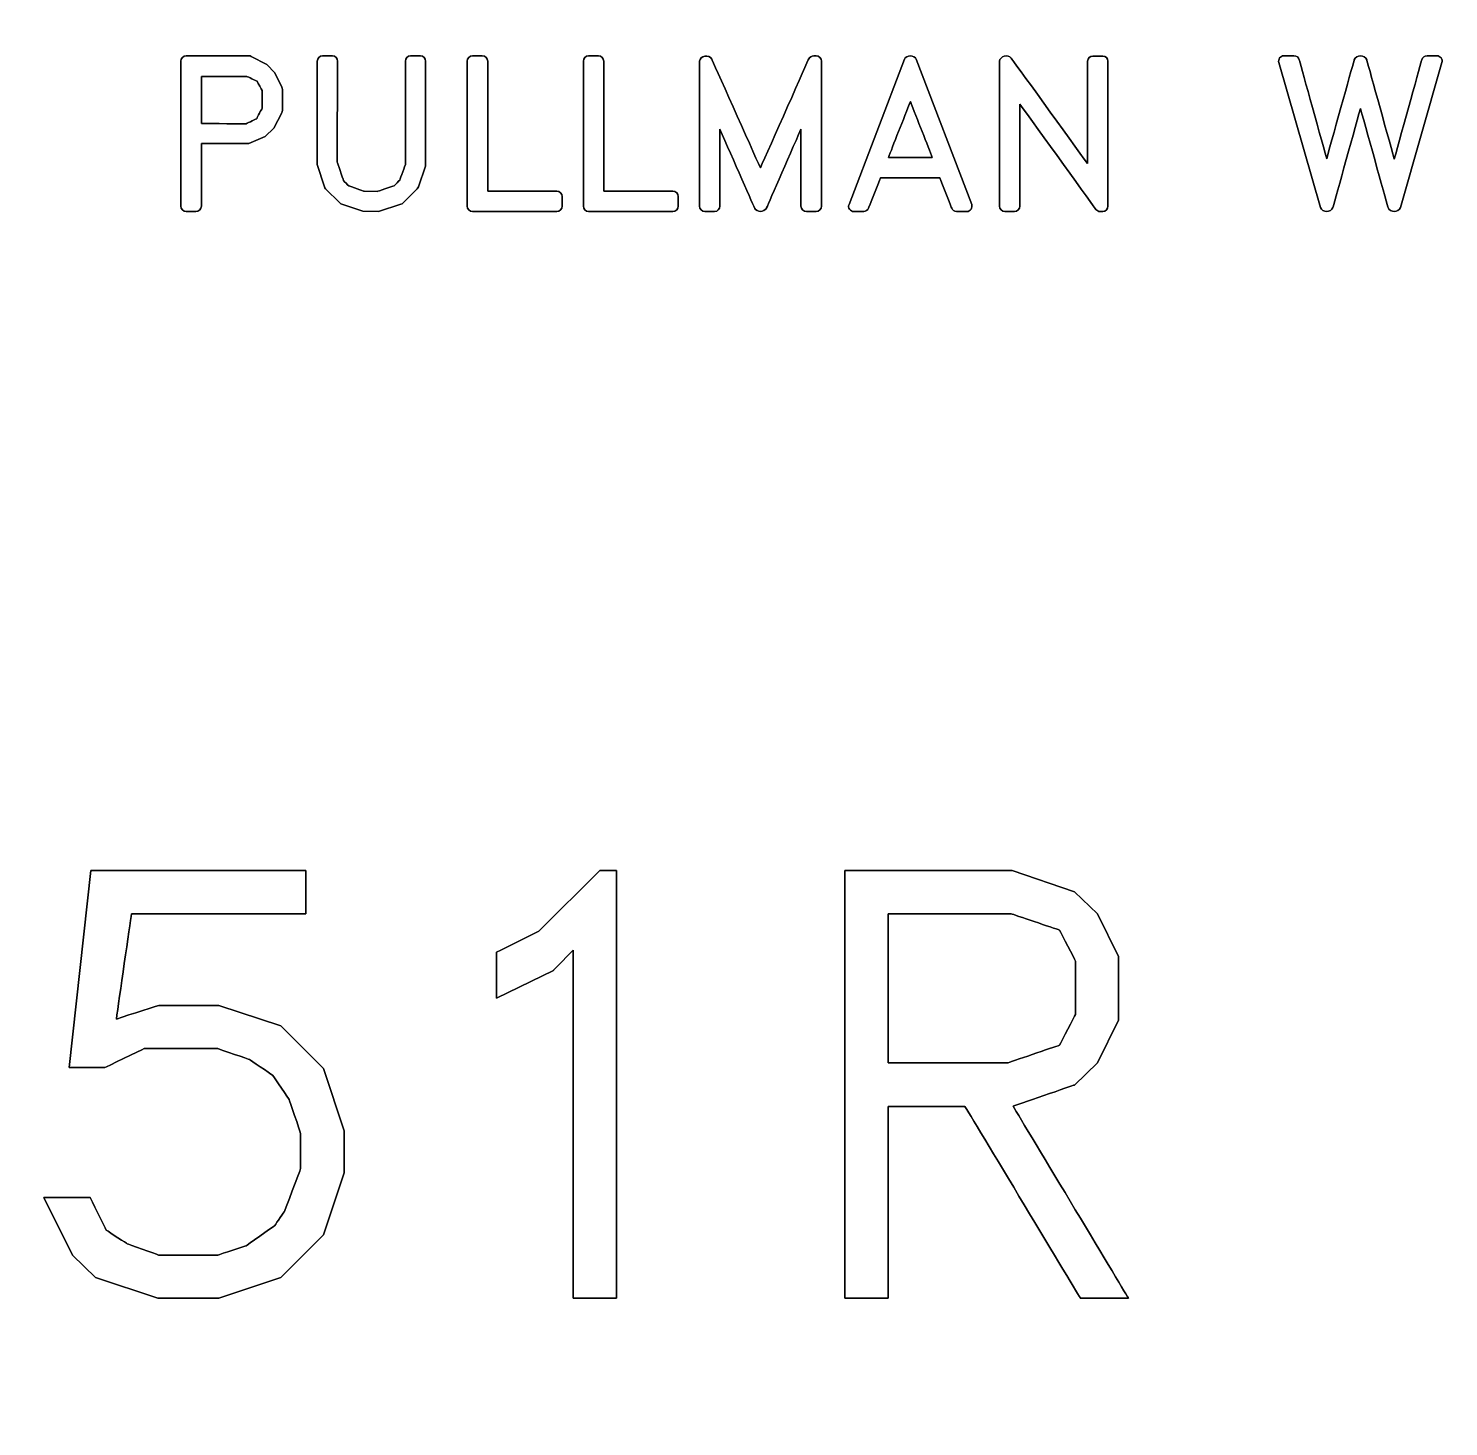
# Model space of a CAD drawing. Extents: x 5.5 to 12.5, y 5.1 to 18.5.
# Drawn here: x 6.972 to 7.914, y 16.7 to 17.626 of the extents above; entities that cross this region are included whole.
import ezdxf

# ---------------------------------------------------------------- set-up
doc = ezdxf.new("R2010")
doc.units = 0
doc.header["$MEASUREMENT"] = 0
doc.layers.get('0').update_dxf_attribs({"linetype": 'CONTINUOUS'})

msp = doc.modelspace()

# ---------------------------------------------------------------- linework, layer by layer
at = {"color": 7}
for points, knots in [([(12.12966, 18.49827), (12.12966, 18.49827), (5.87957, 18.49827), (5.87957, 18.49827), (5.67011, 18.49827), (5.49958, 18.32791), (5.49958, 18.11827), (5.49958, 18.11827), (5.49958, 5.86838), (5.49958, 5.86838), (5.49958, 5.65891), (5.67011, 5.48838), (5.87957, 5.48838), (5.87957, 5.48838), (12.12966, 5.48838), (12.12966, 5.48838), (12.33913, 5.48838), (12.50966, 5.65891), (12.50966, 5.86838), (12.50966, 5.86838), (12.50966, 18.11827), (12.50966, 18.11827), (12.50966, 18.32791), (12.33913, 18.49827), (12.12966, 18.49827)], [0, 0, 0, 0, 1, 1, 1, 2, 2, 2, 3, 3, 3, 4, 4, 4, 5, 5, 5, 6, 6, 6, 7, 7, 7, 8, 8, 8, 8]), ([(12.12966, 18.48828), (12.12966, 18.48828), (5.87957, 18.48828), (5.87957, 18.48828), (5.67562, 18.48828), (5.50957, 18.3224), (5.50957, 18.11827), (5.50957, 18.11827), (5.50957, 5.86838), (5.50957, 5.86838), (5.50957, 5.66443), (5.67562, 5.49837), (5.87957, 5.49837), (5.87957, 5.49837), (12.12966, 5.49837), (12.12966, 5.49837), (12.17238, 5.49837), (12.21304, 5.50561), (12.25128, 5.51904), (12.25128, 5.51904), (12.24886, 5.51904), (12.24886, 5.51904), (12.24886, 5.51904), (12.23818, 5.52318), (12.23818, 5.52318), (12.23818, 5.52318), (12.23405, 5.52731), (12.23405, 5.52731), (12.23405, 5.52731), (12.23095, 5.53317), (12.23095, 5.53317), (12.23129, 5.53248), (12.23233, 5.53248), (12.23302, 5.53213), (12.23267, 5.53282), (12.23233, 5.53386), (12.23233, 5.53386), (12.23198, 5.53455), (12.23164, 5.53523), (12.23164, 5.53592), (12.23164, 5.53696), (12.23233, 5.53799), (12.23336, 5.53834), (12.23508, 5.53902), (12.23646, 5.53834), (12.23715, 5.53627), (12.23715, 5.53627), (12.23784, 5.53558), (12.23818, 5.53489), (12.23818, 5.53523), (12.23887, 5.53558), (12.23887, 5.53592), (12.23887, 5.53627), (12.23887, 5.53661), (12.23853, 5.53696), (12.23853, 5.53696), (12.2406, 5.53213), (12.2406, 5.53213), (12.2406, 5.53213), (12.24232, 5.53041), (12.24335, 5.52972), (12.24439, 5.52938), (12.25024, 5.52731), (12.25024, 5.52731), (12.25024, 5.52731), (12.25782, 5.52697), (12.25782, 5.52697), (12.25782, 5.52697), (12.26471, 5.52938), (12.26609, 5.52972), (12.26678, 5.53041), (12.26988, 5.53351), (12.27057, 5.5342), (12.27091, 5.53558), (12.27298, 5.54144), (12.27298, 5.54144), (12.27298, 5.54144), (12.27332, 5.54626), (12.27332, 5.54626), (12.27332, 5.54626), (12.27091, 5.5528), (12.27057, 5.55418), (12.26988, 5.55487), (12.26678, 5.55797), (12.26575, 5.55901), (12.26471, 5.55935), (12.25886, 5.56142), (12.25886, 5.56142), (12.25886, 5.56142), (12.25128, 5.56142), (12.25128, 5.56142), (12.25128, 5.56142), (12.24439, 5.55935), (12.24301, 5.55901), (12.24232, 5.55797), (12.23956, 5.55522), (12.23956, 5.55522), (12.23853, 5.55418), (12.23681, 5.55384), (12.23543, 5.55453), (12.23405, 5.55522), (12.23336, 5.55659), (12.23336, 5.55797), (12.23336, 5.55797), (12.23681, 5.58794), (12.23681, 5.58794), (12.23681, 5.58967), (12.23853, 5.59105), (12.24025, 5.59105), (12.24025, 5.59105), (12.27126, 5.59105), (12.27126, 5.59105), (12.27332, 5.59105), (12.2747, 5.58898), (12.2747, 5.58691), (12.2747, 5.58484), (12.27332, 5.58278), (12.27126, 5.58278), (12.27126, 5.58278), (12.24955, 5.58278), (12.24473, 5.58278), (12.24404, 5.57933), (12.2437, 5.57348), (12.24301, 5.56762), (12.24611, 5.56865), (12.2499, 5.56969), (12.2499, 5.56969), (12.2499, 5.56969), (12.26023, 5.56969), (12.26023, 5.56969), (12.26023, 5.56969), (12.26954, 5.56659), (12.26954, 5.56659), (12.27022, 5.56624), (12.27057, 5.5659), (12.27091, 5.56555), (12.27091, 5.56555), (12.27746, 5.55935), (12.27746, 5.55935), (12.2778, 5.55901), (12.27815, 5.55832), (12.27815, 5.55797), (12.27815, 5.55797), (12.28159, 5.54729), (12.28159, 5.54729), (12.28159, 5.54729), (12.28125, 5.54006), (12.28125, 5.54006), (12.28125, 5.54006), (12.27815, 5.53076), (12.27815, 5.53076), (12.27815, 5.53007), (12.2778, 5.52972), (12.27746, 5.52938), (12.27746, 5.52938), (12.27711, 5.52903), (12.27711, 5.52903), (12.40803, 5.58622), (12.49967, 5.71679), (12.49967, 5.86838), (12.49967, 5.86838), (12.49967, 18.11827), (12.49967, 18.11827), (12.49967, 18.3224), (12.33361, 18.48828), (12.12966, 18.48828)], [0, 0, 0, 0, 1, 1, 1, 2, 2, 2, 3, 3, 3, 4, 4, 4, 5, 5, 5, 6, 6, 6, 7, 7, 7, 8, 8, 8, 9, 9, 9, 10, 10, 10, 11, 11, 11, 12, 12, 12, 13, 13, 13, 14, 14, 14, 15, 15, 15, 16, 16, 16, 17, 17, 17, 18, 18, 18, 19, 19, 19, 20, 20, 20, 21, 21, 21, 22, 22, 22, 23, 23, 23, 24, 24, 24, 25, 25, 25, 26, 26, 26, 27, 27, 27, 28, 28, 28, 29, 29, 29, 30, 30, 30, 31, 31, 31, 32, 32, 32, 33, 33, 33, 34, 34, 34, 35, 35, 35, 36, 36, 36, 37, 37, 37, 38, 38, 38, 39, 39, 39, 40, 40, 40, 41, 41, 41, 42, 42, 42, 43, 43, 43, 44, 44, 44, 45, 45, 45, 46, 46, 46, 47, 47, 47, 48, 48, 48, 49, 49, 49, 50, 50, 50, 51, 51, 51, 52, 52, 52, 53, 53, 53, 54, 54, 54, 55, 55, 55, 55]), ([(12.49967, 5.86838), (12.49967, 5.71679), (12.40803, 5.58622), (12.27711, 5.52903), (12.27711, 5.52903), (12.27746, 5.52938), (12.27746, 5.52938), (12.2778, 5.52972), (12.27815, 5.53007), (12.27815, 5.53076), (12.27815, 5.53076), (12.28125, 5.54006), (12.28125, 5.54006), (12.28125, 5.54006), (12.28159, 5.54729), (12.28159, 5.54729), (12.28159, 5.54729), (12.27815, 5.55797), (12.27815, 5.55797), (12.27815, 5.55832), (12.2778, 5.55901), (12.27746, 5.55935), (12.27746, 5.55935), (12.27091, 5.56555), (12.27091, 5.56555), (12.27057, 5.5659), (12.27022, 5.56624), (12.26954, 5.56659), (12.26954, 5.56659), (12.26023, 5.56969), (12.26023, 5.56969), (12.26023, 5.56969), (12.2499, 5.56969), (12.2499, 5.56969), (12.2499, 5.56969), (12.24611, 5.56865), (12.24301, 5.56762), (12.2437, 5.57348), (12.24404, 5.57933), (12.24473, 5.58278), (12.24955, 5.58278), (12.27126, 5.58278), (12.27126, 5.58278), (12.27332, 5.58278), (12.2747, 5.58484), (12.2747, 5.58691), (12.2747, 5.58898), (12.27332, 5.59105), (12.27126, 5.59105), (12.27126, 5.59105), (12.24025, 5.59105), (12.24025, 5.59105), (12.23853, 5.59105), (12.23681, 5.58967), (12.23681, 5.58794), (12.23681, 5.58794), (12.23336, 5.55797), (12.23336, 5.55797), (12.23336, 5.55659), (12.23405, 5.55522), (12.23543, 5.55453), (12.23681, 5.55384), (12.23853, 5.55418), (12.23956, 5.55522), (12.23956, 5.55522), (12.24232, 5.55797), (12.24301, 5.55901), (12.24439, 5.55935), (12.25128, 5.56142), (12.25128, 5.56142), (12.25128, 5.56142), (12.25886, 5.56142), (12.25886, 5.56142), (12.25886, 5.56142), (12.26471, 5.55935), (12.26575, 5.55901), (12.26678, 5.55797), (12.26988, 5.55487), (12.27057, 5.55418), (12.27091, 5.5528), (12.27332, 5.54626), (12.27332, 5.54626), (12.27332, 5.54626), (12.27298, 5.54144), (12.27298, 5.54144), (12.27298, 5.54144), (12.27091, 5.53558), (12.27057, 5.5342), (12.26988, 5.53351), (12.26678, 5.53041), (12.26609, 5.52972), (12.26471, 5.52938), (12.25782, 5.52697), (12.25782, 5.52697), (12.25782, 5.52697), (12.25024, 5.52731), (12.25024, 5.52731), (12.25024, 5.52731), (12.24439, 5.52938), (12.24335, 5.52972), (12.24232, 5.53041), (12.2406, 5.53213), (12.2406, 5.53213), (12.2406, 5.53213), (12.23853, 5.53696), (12.23853, 5.53696), (12.23887, 5.53661), (12.23887, 5.53627), (12.23887, 5.53592), (12.23887, 5.53558), (12.23818, 5.53523), (12.23818, 5.53489), (12.23784, 5.53558), (12.23715, 5.53627), (12.23715, 5.53627), (12.23646, 5.53834), (12.23508, 5.53902), (12.23336, 5.53834), (12.23233, 5.53799), (12.23164, 5.53696), (12.23164, 5.53592), (12.23164, 5.53523), (12.23198, 5.53455), (12.23233, 5.53386), (12.23233, 5.53386), (12.23267, 5.53282), (12.23302, 5.53213), (12.23233, 5.53248), (12.23129, 5.53248), (12.23095, 5.53317), (12.23095, 5.53317), (12.23405, 5.52731), (12.23405, 5.52731), (12.23405, 5.52731), (12.23818, 5.52318), (12.23818, 5.52318), (12.23818, 5.52318), (12.24886, 5.51904), (12.24886, 5.51904), (12.24886, 5.51904), (12.25128, 5.51904), (12.25128, 5.51904), (12.21304, 5.50561), (12.17238, 5.49837), (12.12966, 5.49837), (12.12966, 5.49837), (5.87957, 5.49837), (5.87957, 5.49837), (5.67562, 5.49837), (5.50957, 5.66443), (5.50957, 5.86838), (5.50957, 5.86838), (5.50957, 18.11827), (5.50957, 18.11827), (5.50957, 18.3224), (5.67562, 18.48828), (5.87957, 18.48828), (5.87957, 18.48828), (12.12966, 18.48828), (12.12966, 18.48828), (12.33361, 18.48828), (12.49967, 18.3224), (12.49967, 18.11827), (12.49967, 18.11827), (12.49967, 5.86838), (12.49967, 5.86838)], [0, 0, 0, 0, 1, 1, 1, 2, 2, 2, 3, 3, 3, 4, 4, 4, 5, 5, 5, 6, 6, 6, 7, 7, 7, 8, 8, 8, 9, 9, 9, 10, 10, 10, 11, 11, 11, 12, 12, 12, 13, 13, 13, 14, 14, 14, 15, 15, 15, 16, 16, 16, 17, 17, 17, 18, 18, 18, 19, 19, 19, 20, 20, 20, 21, 21, 21, 22, 22, 22, 23, 23, 23, 24, 24, 24, 25, 25, 25, 26, 26, 26, 27, 27, 27, 28, 28, 28, 29, 29, 29, 30, 30, 30, 31, 31, 31, 32, 32, 32, 33, 33, 33, 34, 34, 34, 35, 35, 35, 36, 36, 36, 37, 37, 37, 38, 38, 38, 39, 39, 39, 40, 40, 40, 41, 41, 41, 42, 42, 42, 43, 43, 43, 44, 44, 44, 45, 45, 45, 46, 46, 46, 47, 47, 47, 48, 48, 48, 49, 49, 49, 50, 50, 50, 51, 51, 51, 52, 52, 52, 53, 53, 53, 54, 54, 54, 55, 55, 55, 55]), ([(7.14082, 17.58583), (7.14082, 17.58583), (7.14082, 17.57188), (7.14082, 17.57188), (7.14082, 17.57137), (7.14065, 17.57085), (7.14048, 17.57033), (7.14048, 17.57033), (7.13514, 17.56), (7.13514, 17.56), (7.13514, 17.56), (7.12945, 17.55466), (7.12945, 17.55466), (7.12945, 17.55466), (7.1186, 17.54983), (7.1186, 17.54983), (7.1186, 17.54983), (7.09259, 17.54983), (7.08708, 17.54983), (7.08708, 17.5438), (7.08708, 17.50832), (7.08708, 17.50832), (7.08708, 17.50642), (7.08536, 17.50487), (7.08346, 17.50487), (7.08346, 17.50487), (7.07692, 17.50487), (7.07692, 17.50487), (7.07502, 17.50487), (7.07347, 17.50642), (7.07347, 17.50832), (7.07347, 17.50832), (7.07347, 17.60444), (7.07347, 17.60444), (7.07347, 17.60633), (7.07502, 17.60806), (7.07692, 17.60806), (7.07692, 17.60806), (7.1186, 17.60806), (7.1186, 17.60806), (7.11912, 17.60806), (7.11963, 17.60788), (7.12015, 17.60754), (7.12015, 17.60754), (7.13049, 17.60237), (7.13049, 17.60237), (7.13049, 17.60237), (7.13583, 17.59669), (7.13583, 17.59669), (7.13583, 17.59669), (7.14048, 17.58738), (7.14048, 17.58738), (7.14065, 17.58687), (7.14082, 17.58635), (7.14082, 17.58583)], [0, 0, 0, 0, 1, 1, 1, 2, 2, 2, 3, 3, 3, 4, 4, 4, 5, 5, 5, 6, 6, 6, 7, 7, 7, 8, 8, 8, 9, 9, 9, 10, 10, 10, 11, 11, 11, 12, 12, 12, 13, 13, 13, 14, 14, 14, 15, 15, 15, 16, 16, 16, 17, 17, 17, 18, 18, 18, 18]), ([(7.13049, 17.60237), (7.13049, 17.60237), (7.12015, 17.60754), (7.12015, 17.60754), (7.11963, 17.60788), (7.11912, 17.60806), (7.1186, 17.60806), (7.1186, 17.60806), (7.07692, 17.60806), (7.07692, 17.60806), (7.07502, 17.60806), (7.07347, 17.60633), (7.07347, 17.60444), (7.07347, 17.60444), (7.07347, 17.50832), (7.07347, 17.50832), (7.07347, 17.50642), (7.07502, 17.50487), (7.07692, 17.50487), (7.07692, 17.50487), (7.08346, 17.50487), (7.08346, 17.50487), (7.08536, 17.50487), (7.08708, 17.50642), (7.08708, 17.50832), (7.08708, 17.50832), (7.08708, 17.5438), (7.08708, 17.54983), (7.09259, 17.54983), (7.1186, 17.54983), (7.1186, 17.54983), (7.1186, 17.54983), (7.12945, 17.55466), (7.12945, 17.55466), (7.12945, 17.55466), (7.13514, 17.56), (7.13514, 17.56), (7.13514, 17.56), (7.14048, 17.57033), (7.14048, 17.57033), (7.14065, 17.57085), (7.14082, 17.57137), (7.14082, 17.57188), (7.14082, 17.57188), (7.14082, 17.58583), (7.14082, 17.58583), (7.14082, 17.58635), (7.14065, 17.58687), (7.14048, 17.58738), (7.14048, 17.58738), (7.13583, 17.59669), (7.13583, 17.59669), (7.13583, 17.59669), (7.13049, 17.60237), (7.13049, 17.60237)], [0, 0, 0, 0, 1, 1, 1, 2, 2, 2, 3, 3, 3, 4, 4, 4, 5, 5, 5, 6, 6, 6, 7, 7, 7, 8, 8, 8, 9, 9, 9, 10, 10, 10, 11, 11, 11, 12, 12, 12, 13, 13, 13, 14, 14, 14, 15, 15, 15, 16, 16, 16, 17, 17, 17, 18, 18, 18, 18]), ([(7.21489, 17.52193), (7.21575, 17.52279), (7.21782, 17.52486), (7.21868, 17.52572), (7.21903, 17.52692), (7.2223, 17.53588), (7.2223, 17.53588), (7.2223, 17.53588), (7.2223, 17.60444), (7.2223, 17.60444), (7.2223, 17.60633), (7.22385, 17.60806), (7.22574, 17.60806), (7.22574, 17.60806), (7.23229, 17.60806), (7.23229, 17.60806), (7.23418, 17.60806), (7.23573, 17.60633), (7.23573, 17.60444), (7.23573, 17.60444), (7.23573, 17.53605), (7.23573, 17.53605), (7.23573, 17.53571), (7.23573, 17.53536), (7.23556, 17.53502), (7.23556, 17.53502), (7.23091, 17.52124), (7.23091, 17.52124), (7.23074, 17.52072), (7.23039, 17.52021), (7.23005, 17.51986), (7.23005, 17.51986), (7.22075, 17.51056), (7.22075, 17.51056), (7.2204, 17.51004), (7.21989, 17.50987), (7.21937, 17.5097), (7.21937, 17.5097), (7.20438, 17.50487), (7.20438, 17.50487), (7.20438, 17.50487), (7.19405, 17.50505), (7.19405, 17.50505), (7.19405, 17.50505), (7.18027, 17.5097), (7.18027, 17.5097), (7.17975, 17.50987), (7.17923, 17.51004), (7.17889, 17.51056), (7.17889, 17.51056), (7.16942, 17.51986), (7.16942, 17.51986), (7.16907, 17.52021), (7.1689, 17.52072), (7.16873, 17.52124), (7.16873, 17.52124), (7.1639, 17.53605), (7.1639, 17.53605), (7.1639, 17.53605), (7.1639, 17.60444), (7.1639, 17.60444), (7.1639, 17.60633), (7.16545, 17.60806), (7.16735, 17.60806), (7.16735, 17.60806), (7.17389, 17.60806), (7.17389, 17.60806), (7.17579, 17.60806), (7.17734, 17.60633), (7.17734, 17.60444), (7.17734, 17.60444), (7.17717, 17.5376), (7.17717, 17.5376), (7.17717, 17.5376), (7.18078, 17.52675), (7.1813, 17.52537), (7.18199, 17.52451), (7.18389, 17.52262), (7.18475, 17.52193), (7.18612, 17.52141), (7.19491, 17.51831), (7.19491, 17.51831), (7.19491, 17.51831), (7.20369, 17.51814), (7.20369, 17.51814), (7.20369, 17.51814), (7.21351, 17.52141), (7.21489, 17.52193)], [0, 0, 0, 0, 1, 1, 1, 2, 2, 2, 3, 3, 3, 4, 4, 4, 5, 5, 5, 6, 6, 6, 7, 7, 7, 8, 8, 8, 9, 9, 9, 10, 10, 10, 11, 11, 11, 12, 12, 12, 13, 13, 13, 14, 14, 14, 15, 15, 15, 16, 16, 16, 17, 17, 17, 18, 18, 18, 19, 19, 19, 20, 20, 20, 21, 21, 21, 22, 22, 22, 23, 23, 23, 24, 24, 24, 25, 25, 25, 26, 26, 26, 27, 27, 27, 28, 28, 28, 29, 29, 29, 29]), ([(7.18475, 17.52193), (7.18389, 17.52262), (7.18199, 17.52451), (7.1813, 17.52537), (7.18078, 17.52675), (7.17717, 17.5376), (7.17717, 17.5376), (7.17717, 17.5376), (7.17734, 17.60444), (7.17734, 17.60444), (7.17734, 17.60633), (7.17579, 17.60806), (7.17389, 17.60806), (7.17389, 17.60806), (7.16735, 17.60806), (7.16735, 17.60806), (7.16545, 17.60806), (7.1639, 17.60633), (7.1639, 17.60444), (7.1639, 17.60444), (7.1639, 17.53605), (7.1639, 17.53605), (7.1639, 17.53605), (7.16873, 17.52124), (7.16873, 17.52124), (7.1689, 17.52072), (7.16907, 17.52021), (7.16942, 17.51986), (7.16942, 17.51986), (7.17889, 17.51056), (7.17889, 17.51056), (7.17923, 17.51004), (7.17975, 17.50987), (7.18027, 17.5097), (7.18027, 17.5097), (7.19405, 17.50505), (7.19405, 17.50505), (7.19405, 17.50505), (7.20438, 17.50487), (7.20438, 17.50487), (7.20438, 17.50487), (7.21937, 17.5097), (7.21937, 17.5097), (7.21989, 17.50987), (7.2204, 17.51004), (7.22075, 17.51056), (7.22075, 17.51056), (7.23005, 17.51986), (7.23005, 17.51986), (7.23039, 17.52021), (7.23074, 17.52072), (7.23091, 17.52124), (7.23091, 17.52124), (7.23556, 17.53502), (7.23556, 17.53502), (7.23573, 17.53536), (7.23573, 17.53571), (7.23573, 17.53605), (7.23573, 17.53605), (7.23573, 17.60444), (7.23573, 17.60444), (7.23573, 17.60633), (7.23418, 17.60806), (7.23229, 17.60806), (7.23229, 17.60806), (7.22574, 17.60806), (7.22574, 17.60806), (7.22385, 17.60806), (7.2223, 17.60633), (7.2223, 17.60444), (7.2223, 17.60444), (7.2223, 17.53588), (7.2223, 17.53588), (7.2223, 17.53588), (7.21903, 17.52692), (7.21868, 17.52572), (7.21782, 17.52486), (7.21575, 17.52279), (7.21489, 17.52193), (7.21351, 17.52141), (7.20369, 17.51814), (7.20369, 17.51814), (7.20369, 17.51814), (7.19491, 17.51831), (7.19491, 17.51831), (7.19491, 17.51831), (7.18612, 17.52141), (7.18475, 17.52193)], [0, 0, 0, 0, 1, 1, 1, 2, 2, 2, 3, 3, 3, 4, 4, 4, 5, 5, 5, 6, 6, 6, 7, 7, 7, 8, 8, 8, 9, 9, 9, 10, 10, 10, 11, 11, 11, 12, 12, 12, 13, 13, 13, 14, 14, 14, 15, 15, 15, 16, 16, 16, 17, 17, 17, 18, 18, 18, 19, 19, 19, 20, 20, 20, 21, 21, 21, 22, 22, 22, 23, 23, 23, 24, 24, 24, 25, 25, 25, 26, 26, 26, 27, 27, 27, 28, 28, 28, 29, 29, 29, 29]), ([(7.32272, 17.51831), (7.32462, 17.51831), (7.32617, 17.51676), (7.32617, 17.51487), (7.32617, 17.51487), (7.32617, 17.50832), (7.32617, 17.50832), (7.32617, 17.50642), (7.32462, 17.50487), (7.32272, 17.50487), (7.32272, 17.50487), (7.26674, 17.50487), (7.26674, 17.50487), (7.26485, 17.50487), (7.26329, 17.50642), (7.26329, 17.50832), (7.26329, 17.50832), (7.26329, 17.60444), (7.26329, 17.60444), (7.26329, 17.60633), (7.26485, 17.60806), (7.26674, 17.60806), (7.26674, 17.60806), (7.27329, 17.60806), (7.27329, 17.60806), (7.27518, 17.60806), (7.2769, 17.60633), (7.2769, 17.60444), (7.2769, 17.60444), (7.2769, 17.52486), (7.2769, 17.51831), (7.28293, 17.51831), (7.32272, 17.51831), (7.32272, 17.51831)], [0, 0, 0, 0, 1, 1, 1, 2, 2, 2, 3, 3, 3, 4, 4, 4, 5, 5, 5, 6, 6, 6, 7, 7, 7, 8, 8, 8, 9, 9, 9, 10, 10, 10, 11, 11, 11, 11]), ([(7.27329, 17.60806), (7.27329, 17.60806), (7.26674, 17.60806), (7.26674, 17.60806), (7.26485, 17.60806), (7.26329, 17.60633), (7.26329, 17.60444), (7.26329, 17.60444), (7.26329, 17.50832), (7.26329, 17.50832), (7.26329, 17.50642), (7.26485, 17.50487), (7.26674, 17.50487), (7.26674, 17.50487), (7.32272, 17.50487), (7.32272, 17.50487), (7.32462, 17.50487), (7.32617, 17.50642), (7.32617, 17.50832), (7.32617, 17.50832), (7.32617, 17.51487), (7.32617, 17.51487), (7.32617, 17.51676), (7.32462, 17.51831), (7.32272, 17.51831), (7.32272, 17.51831), (7.28293, 17.51831), (7.2769, 17.51831), (7.2769, 17.52486), (7.2769, 17.60444), (7.2769, 17.60444), (7.2769, 17.60633), (7.27518, 17.60806), (7.27329, 17.60806)], [0, 0, 0, 0, 1, 1, 1, 2, 2, 2, 3, 3, 3, 4, 4, 4, 5, 5, 5, 6, 6, 6, 7, 7, 7, 8, 8, 8, 9, 9, 9, 10, 10, 10, 11, 11, 11, 11]), ([(7.40317, 17.51487), (7.40317, 17.51487), (7.40317, 17.50832), (7.40317, 17.50832), (7.40317, 17.50642), (7.40162, 17.50487), (7.39955, 17.50487), (7.39955, 17.50487), (7.34374, 17.50487), (7.34374, 17.50487), (7.34184, 17.50487), (7.34029, 17.50642), (7.34029, 17.50832), (7.34029, 17.50832), (7.34029, 17.60444), (7.34029, 17.60444), (7.34029, 17.60633), (7.34184, 17.60806), (7.34374, 17.60806), (7.34374, 17.60806), (7.35028, 17.60806), (7.35028, 17.60806), (7.35218, 17.60806), (7.35373, 17.60633), (7.35373, 17.60444), (7.35373, 17.60444), (7.35373, 17.52486), (7.35373, 17.51831), (7.35993, 17.51831), (7.39955, 17.51831), (7.39955, 17.51831), (7.40162, 17.51831), (7.40317, 17.51676), (7.40317, 17.51487)], [0, 0, 0, 0, 1, 1, 1, 2, 2, 2, 3, 3, 3, 4, 4, 4, 5, 5, 5, 6, 6, 6, 7, 7, 7, 8, 8, 8, 9, 9, 9, 10, 10, 10, 11, 11, 11, 11]), ([(7.35373, 17.60444), (7.35373, 17.60633), (7.35218, 17.60806), (7.35028, 17.60806), (7.35028, 17.60806), (7.34374, 17.60806), (7.34374, 17.60806), (7.34184, 17.60806), (7.34029, 17.60633), (7.34029, 17.60444), (7.34029, 17.60444), (7.34029, 17.50832), (7.34029, 17.50832), (7.34029, 17.50642), (7.34184, 17.50487), (7.34374, 17.50487), (7.34374, 17.50487), (7.39955, 17.50487), (7.39955, 17.50487), (7.40162, 17.50487), (7.40317, 17.50642), (7.40317, 17.50832), (7.40317, 17.50832), (7.40317, 17.51487), (7.40317, 17.51487), (7.40317, 17.51676), (7.40162, 17.51831), (7.39955, 17.51831), (7.39955, 17.51831), (7.35993, 17.51831), (7.35373, 17.51831), (7.35373, 17.52486), (7.35373, 17.60444), (7.35373, 17.60444)], [0, 0, 0, 0, 1, 1, 1, 2, 2, 2, 3, 3, 3, 4, 4, 4, 5, 5, 5, 6, 6, 6, 7, 7, 7, 8, 8, 8, 9, 9, 9, 10, 10, 10, 11, 11, 11, 11]), ([(7.46156, 17.50694), (7.46087, 17.50574), (7.45898, 17.50487), (7.4576, 17.50487), (7.45622, 17.50487), (7.45433, 17.50574), (7.45381, 17.50694), (7.45381, 17.50694), (7.43882, 17.54105), (7.43073, 17.55948), (7.43073, 17.54053), (7.43073, 17.50832), (7.43073, 17.50832), (7.43073, 17.50642), (7.42918, 17.50487), (7.42728, 17.50487), (7.42728, 17.50487), (7.42074, 17.50487), (7.42074, 17.50487), (7.41884, 17.50487), (7.41729, 17.50642), (7.41729, 17.50832), (7.41729, 17.50832), (7.41729, 17.60444), (7.41729, 17.60444), (7.41729, 17.60616), (7.41919, 17.60754), (7.42074, 17.60788), (7.42246, 17.60823), (7.4247, 17.60737), (7.42539, 17.60582), (7.42539, 17.60582), (7.45226, 17.5457), (7.4576, 17.53381), (7.46294, 17.5457), (7.48964, 17.60599), (7.48964, 17.60599), (7.49015, 17.60719), (7.49153, 17.60806), (7.49291, 17.60806), (7.49291, 17.60806), (7.49463, 17.60806), (7.49463, 17.60806), (7.49653, 17.60806), (7.49808, 17.60633), (7.49808, 17.60444), (7.49808, 17.60444), (7.49808, 17.50832), (7.49808, 17.50832), (7.49808, 17.50642), (7.49653, 17.50487), (7.49463, 17.50487), (7.49463, 17.50487), (7.48809, 17.50487), (7.48809, 17.50487), (7.48619, 17.50487), (7.48447, 17.50642), (7.48447, 17.50832), (7.48447, 17.50832), (7.48447, 17.54053), (7.48447, 17.55948), (7.47655, 17.54122), (7.46156, 17.50694), (7.46156, 17.50694)], [0, 0, 0, 0, 1, 1, 1, 2, 2, 2, 3, 3, 3, 4, 4, 4, 5, 5, 5, 6, 6, 6, 7, 7, 7, 8, 8, 8, 9, 9, 9, 10, 10, 10, 11, 11, 11, 12, 12, 12, 13, 13, 13, 14, 14, 14, 15, 15, 15, 16, 16, 16, 17, 17, 17, 18, 18, 18, 19, 19, 19, 20, 20, 20, 21, 21, 21, 21]), ([(7.48809, 17.50487), (7.48809, 17.50487), (7.49463, 17.50487), (7.49463, 17.50487), (7.49653, 17.50487), (7.49808, 17.50642), (7.49808, 17.50832), (7.49808, 17.50832), (7.49808, 17.60444), (7.49808, 17.60444), (7.49808, 17.60633), (7.49653, 17.60806), (7.49463, 17.60806), (7.49463, 17.60806), (7.49291, 17.60806), (7.49291, 17.60806), (7.49153, 17.60806), (7.49015, 17.60719), (7.48964, 17.60599), (7.48964, 17.60599), (7.46294, 17.5457), (7.4576, 17.53381), (7.45226, 17.5457), (7.42539, 17.60582), (7.42539, 17.60582), (7.4247, 17.60737), (7.42246, 17.60823), (7.42074, 17.60788), (7.41919, 17.60754), (7.41729, 17.60616), (7.41729, 17.60444), (7.41729, 17.60444), (7.41729, 17.50832), (7.41729, 17.50832), (7.41729, 17.50642), (7.41884, 17.50487), (7.42074, 17.50487), (7.42074, 17.50487), (7.42728, 17.50487), (7.42728, 17.50487), (7.42918, 17.50487), (7.43073, 17.50642), (7.43073, 17.50832), (7.43073, 17.50832), (7.43073, 17.54053), (7.43073, 17.55948), (7.43882, 17.54105), (7.45381, 17.50694), (7.45381, 17.50694), (7.45433, 17.50574), (7.45622, 17.50487), (7.4576, 17.50487), (7.45898, 17.50487), (7.46087, 17.50574), (7.46156, 17.50694), (7.46156, 17.50694), (7.47655, 17.54122), (7.48447, 17.55948), (7.48447, 17.54053), (7.48447, 17.50832), (7.48447, 17.50832), (7.48447, 17.50642), (7.48619, 17.50487), (7.48809, 17.50487)], [0, 0, 0, 0, 1, 1, 1, 2, 2, 2, 3, 3, 3, 4, 4, 4, 5, 5, 5, 6, 6, 6, 7, 7, 7, 8, 8, 8, 9, 9, 9, 10, 10, 10, 11, 11, 11, 12, 12, 12, 13, 13, 13, 14, 14, 14, 15, 15, 15, 16, 16, 16, 17, 17, 17, 18, 18, 18, 19, 19, 19, 20, 20, 20, 21, 21, 21, 21]), ([(7.55699, 17.60806), (7.55837, 17.60806), (7.56043, 17.60702), (7.56095, 17.60582), (7.56095, 17.60582), (7.59764, 17.50953), (7.59764, 17.50953), (7.59799, 17.50849), (7.59781, 17.50729), (7.5973, 17.50642), (7.59661, 17.50539), (7.59557, 17.50487), (7.59437, 17.50487), (7.59437, 17.50487), (7.58765, 17.50487), (7.58765, 17.50487), (7.5861, 17.50487), (7.58489, 17.50574), (7.58438, 17.50711), (7.58438, 17.50711), (7.57783, 17.52365), (7.57645, 17.52727), (7.57249, 17.52727), (7.54131, 17.52727), (7.53718, 17.52727), (7.5358, 17.52365), (7.52926, 17.50711), (7.52926, 17.50711), (7.52874, 17.50574), (7.52753, 17.50487), (7.52616, 17.50487), (7.52616, 17.50487), (7.51961, 17.50487), (7.51961, 17.50487), (7.5184, 17.50487), (7.51737, 17.50539), (7.51668, 17.50642), (7.51599, 17.50729), (7.51582, 17.50849), (7.51634, 17.50953), (7.51634, 17.50953), (7.55303, 17.60582), (7.55303, 17.60582), (7.55354, 17.60702), (7.55544, 17.60806), (7.55699, 17.60806)], [0, 0, 0, 0, 1, 1, 1, 2, 2, 2, 3, 3, 3, 4, 4, 4, 5, 5, 5, 6, 6, 6, 7, 7, 7, 8, 8, 8, 9, 9, 9, 10, 10, 10, 11, 11, 11, 12, 12, 12, 13, 13, 13, 14, 14, 14, 15, 15, 15, 15]), ([(7.51668, 17.50642), (7.51737, 17.50539), (7.5184, 17.50487), (7.51961, 17.50487), (7.51961, 17.50487), (7.52616, 17.50487), (7.52616, 17.50487), (7.52753, 17.50487), (7.52874, 17.50574), (7.52926, 17.50711), (7.52926, 17.50711), (7.5358, 17.52365), (7.53718, 17.52727), (7.54131, 17.52727), (7.57249, 17.52727), (7.57645, 17.52727), (7.57783, 17.52365), (7.58438, 17.50711), (7.58438, 17.50711), (7.58489, 17.50574), (7.5861, 17.50487), (7.58765, 17.50487), (7.58765, 17.50487), (7.59437, 17.50487), (7.59437, 17.50487), (7.59557, 17.50487), (7.59661, 17.50539), (7.5973, 17.50642), (7.59781, 17.50729), (7.59799, 17.50849), (7.59764, 17.50953), (7.59764, 17.50953), (7.56095, 17.60582), (7.56095, 17.60582), (7.56043, 17.60702), (7.55837, 17.60806), (7.55699, 17.60806), (7.55544, 17.60806), (7.55354, 17.60702), (7.55303, 17.60582), (7.55303, 17.60582), (7.51634, 17.50953), (7.51634, 17.50953), (7.51582, 17.50849), (7.51599, 17.50729), (7.51668, 17.50642)], [0, 0, 0, 0, 1, 1, 1, 2, 2, 2, 3, 3, 3, 4, 4, 4, 5, 5, 5, 6, 6, 6, 7, 7, 7, 8, 8, 8, 9, 9, 9, 10, 10, 10, 11, 11, 11, 12, 12, 12, 13, 13, 13, 14, 14, 14, 15, 15, 15, 15]), ([(7.61607, 17.50832), (7.61607, 17.50832), (7.61607, 17.60444), (7.61607, 17.60444), (7.61607, 17.60599), (7.6178, 17.60737), (7.61917, 17.60788), (7.62072, 17.60823), (7.62296, 17.60771), (7.62382, 17.6065), (7.62382, 17.6065), (7.66448, 17.55052), (7.67447, 17.53657), (7.67447, 17.55276), (7.67447, 17.60444), (7.67447, 17.60444), (7.67447, 17.60633), (7.67602, 17.60788), (7.67791, 17.60788), (7.67791, 17.60788), (7.68446, 17.60788), (7.68446, 17.60788), (7.68635, 17.60788), (7.6879, 17.60633), (7.6879, 17.60444), (7.6879, 17.60444), (7.6879, 17.50832), (7.6879, 17.50832), (7.6879, 17.50642), (7.68635, 17.50487), (7.68446, 17.50487), (7.68446, 17.50487), (7.68274, 17.50487), (7.68274, 17.50487), (7.6817, 17.50487), (7.6805, 17.50539), (7.67998, 17.50625), (7.67998, 17.50625), (7.6395, 17.56224), (7.62951, 17.57602), (7.62951, 17.55982), (7.62951, 17.50832), (7.62951, 17.50832), (7.62951, 17.50642), (7.62796, 17.50487), (7.62606, 17.50487), (7.62606, 17.50487), (7.61952, 17.50487), (7.61952, 17.50487), (7.61762, 17.50487), (7.61607, 17.50642), (7.61607, 17.50832)], [0, 0, 0, 0, 1, 1, 1, 2, 2, 2, 3, 3, 3, 4, 4, 4, 5, 5, 5, 6, 6, 6, 7, 7, 7, 8, 8, 8, 9, 9, 9, 10, 10, 10, 11, 11, 11, 12, 12, 12, 13, 13, 13, 14, 14, 14, 15, 15, 15, 16, 16, 16, 17, 17, 17, 17]), ([(7.62606, 17.50487), (7.62796, 17.50487), (7.62951, 17.50642), (7.62951, 17.50832), (7.62951, 17.50832), (7.62951, 17.55982), (7.62951, 17.57602), (7.6395, 17.56224), (7.67998, 17.50625), (7.67998, 17.50625), (7.6805, 17.50539), (7.6817, 17.50487), (7.68274, 17.50487), (7.68274, 17.50487), (7.68446, 17.50487), (7.68446, 17.50487), (7.68635, 17.50487), (7.6879, 17.50642), (7.6879, 17.50832), (7.6879, 17.50832), (7.6879, 17.60444), (7.6879, 17.60444), (7.6879, 17.60633), (7.68635, 17.60788), (7.68446, 17.60788), (7.68446, 17.60788), (7.67791, 17.60788), (7.67791, 17.60788), (7.67602, 17.60788), (7.67447, 17.60633), (7.67447, 17.60444), (7.67447, 17.60444), (7.67447, 17.55276), (7.67447, 17.53657), (7.66448, 17.55052), (7.62382, 17.6065), (7.62382, 17.6065), (7.62296, 17.60771), (7.62072, 17.60823), (7.61917, 17.60788), (7.6178, 17.60737), (7.61607, 17.60599), (7.61607, 17.60444), (7.61607, 17.60444), (7.61607, 17.50832), (7.61607, 17.50832), (7.61607, 17.50642), (7.61762, 17.50487), (7.61952, 17.50487), (7.61952, 17.50487), (7.62606, 17.50487), (7.62606, 17.50487)], [0, 0, 0, 0, 1, 1, 1, 2, 2, 2, 3, 3, 3, 4, 4, 4, 5, 5, 5, 6, 6, 6, 7, 7, 7, 8, 8, 8, 9, 9, 9, 10, 10, 10, 11, 11, 11, 12, 12, 12, 13, 13, 13, 14, 14, 14, 15, 15, 15, 16, 16, 16, 17, 17, 17, 17]), ([(7.90925, 17.60358), (7.90925, 17.60358), (7.88186, 17.50746), (7.88186, 17.50746), (7.88134, 17.50591), (7.87928, 17.50487), (7.87773, 17.50487), (7.87618, 17.50487), (7.87394, 17.50591), (7.87359, 17.50746), (7.87359, 17.50746), (7.86016, 17.55586), (7.85533, 17.57309), (7.85051, 17.55586), (7.83708, 17.50746), (7.83708, 17.50746), (7.83656, 17.50591), (7.83449, 17.50487), (7.83294, 17.50487), (7.83139, 17.50487), (7.82915, 17.50591), (7.82881, 17.50746), (7.82881, 17.50746), (7.80125, 17.60358), (7.80125, 17.60358), (7.8009, 17.60461), (7.80107, 17.60564), (7.80176, 17.60668), (7.80245, 17.60754), (7.80349, 17.60806), (7.80452, 17.60806), (7.80452, 17.60806), (7.81124, 17.60806), (7.81124, 17.60806), (7.81296, 17.60806), (7.81434, 17.60702), (7.81468, 17.60547), (7.81468, 17.60547), (7.82812, 17.55724), (7.83294, 17.53984), (7.83776, 17.55724), (7.8512, 17.60547), (7.8512, 17.60547), (7.85154, 17.60702), (7.85378, 17.60806), (7.85533, 17.60806), (7.85688, 17.60806), (7.85895, 17.60702), (7.85947, 17.60547), (7.85947, 17.60547), (7.8729, 17.5569), (7.87773, 17.5395), (7.88255, 17.5569), (7.89599, 17.60547), (7.89599, 17.60547), (7.8965, 17.60685), (7.89788, 17.60806), (7.89943, 17.60806), (7.89943, 17.60806), (7.90598, 17.60806), (7.90598, 17.60806), (7.90701, 17.60806), (7.90804, 17.60754), (7.90873, 17.60668), (7.90942, 17.60564), (7.90959, 17.60461), (7.90925, 17.60358)], [0, 0, 0, 0, 1, 1, 1, 2, 2, 2, 3, 3, 3, 4, 4, 4, 5, 5, 5, 6, 6, 6, 7, 7, 7, 8, 8, 8, 9, 9, 9, 10, 10, 10, 11, 11, 11, 12, 12, 12, 13, 13, 13, 14, 14, 14, 15, 15, 15, 16, 16, 16, 17, 17, 17, 18, 18, 18, 19, 19, 19, 20, 20, 20, 21, 21, 21, 22, 22, 22, 22]), ([(7.90598, 17.60806), (7.90598, 17.60806), (7.89943, 17.60806), (7.89943, 17.60806), (7.89788, 17.60806), (7.8965, 17.60685), (7.89599, 17.60547), (7.89599, 17.60547), (7.88255, 17.5569), (7.87773, 17.5395), (7.8729, 17.5569), (7.85947, 17.60547), (7.85947, 17.60547), (7.85895, 17.60702), (7.85688, 17.60806), (7.85533, 17.60806), (7.85378, 17.60806), (7.85154, 17.60702), (7.8512, 17.60547), (7.8512, 17.60547), (7.83776, 17.55724), (7.83294, 17.53984), (7.82812, 17.55724), (7.81468, 17.60547), (7.81468, 17.60547), (7.81434, 17.60702), (7.81296, 17.60806), (7.81124, 17.60806), (7.81124, 17.60806), (7.80452, 17.60806), (7.80452, 17.60806), (7.80349, 17.60806), (7.80245, 17.60754), (7.80176, 17.60668), (7.80107, 17.60564), (7.8009, 17.60461), (7.80125, 17.60358), (7.80125, 17.60358), (7.82881, 17.50746), (7.82881, 17.50746), (7.82915, 17.50591), (7.83139, 17.50487), (7.83294, 17.50487), (7.83449, 17.50487), (7.83656, 17.50591), (7.83708, 17.50746), (7.83708, 17.50746), (7.85051, 17.55586), (7.85533, 17.57309), (7.86016, 17.55586), (7.87359, 17.50746), (7.87359, 17.50746), (7.87394, 17.50591), (7.87618, 17.50487), (7.87773, 17.50487), (7.87928, 17.50487), (7.88134, 17.50591), (7.88186, 17.50746), (7.88186, 17.50746), (7.90925, 17.60358), (7.90925, 17.60358), (7.90959, 17.60461), (7.90942, 17.60564), (7.90873, 17.60668), (7.90804, 17.60754), (7.90701, 17.60806), (7.90598, 17.60806)], [0, 0, 0, 0, 1, 1, 1, 2, 2, 2, 3, 3, 3, 4, 4, 4, 5, 5, 5, 6, 6, 6, 7, 7, 7, 8, 8, 8, 9, 9, 9, 10, 10, 10, 11, 11, 11, 12, 12, 12, 13, 13, 13, 14, 14, 14, 15, 15, 15, 16, 16, 16, 17, 17, 17, 18, 18, 18, 19, 19, 19, 20, 20, 20, 21, 21, 21, 22, 22, 22, 22]), ([(7.11722, 17.59445), (7.11584, 17.59445), (7.09259, 17.59445), (7.08708, 17.59445), (7.08708, 17.58928), (7.08708, 17.56844), (7.08708, 17.56327), (7.09259, 17.5631), (7.11653, 17.56292), (7.11653, 17.56292), (7.11653, 17.56292), (7.12222, 17.56568), (7.12377, 17.56637), (7.12446, 17.56792), (7.1267, 17.57223), (7.12739, 17.57326), (7.12739, 17.57464), (7.12739, 17.58342), (7.12739, 17.58497), (7.1267, 17.58601), (7.1248, 17.5898), (7.12411, 17.59117), (7.12256, 17.59186), (7.11826, 17.59393), (7.11722, 17.59445)], [0, 0, 0, 0, 1, 1, 1, 2, 2, 2, 3, 3, 3, 4, 4, 4, 5, 5, 5, 6, 6, 6, 7, 7, 7, 8, 8, 8, 8]), ([(7.12739, 17.58497), (7.12739, 17.58342), (7.12739, 17.57464), (7.12739, 17.57326), (7.1267, 17.57223), (7.12446, 17.56792), (7.12377, 17.56637), (7.12222, 17.56568), (7.11653, 17.56292), (7.11653, 17.56292), (7.11653, 17.56292), (7.09259, 17.5631), (7.08708, 17.56327), (7.08708, 17.56844), (7.08708, 17.58928), (7.08708, 17.59445), (7.09259, 17.59445), (7.11584, 17.59445), (7.11722, 17.59445), (7.11826, 17.59393), (7.12256, 17.59186), (7.12411, 17.59117), (7.1248, 17.5898), (7.1267, 17.58601), (7.12739, 17.58497)], [0, 0, 0, 0, 1, 1, 1, 2, 2, 2, 3, 3, 3, 4, 4, 4, 5, 5, 5, 6, 6, 6, 7, 7, 7, 8, 8, 8, 8]), ([(7.54252, 17.5407), (7.54907, 17.5407), (7.56491, 17.5407), (7.57146, 17.5407), (7.56905, 17.54708), (7.56095, 17.56758), (7.55699, 17.57774), (7.55303, 17.56758), (7.54493, 17.54708), (7.54252, 17.5407)], [0, 0, 0, 0, 1, 1, 1, 2, 2, 2, 3, 3, 3, 3]), ([(7.54252, 17.5407), (7.54493, 17.54708), (7.55303, 17.56758), (7.55699, 17.57774), (7.56095, 17.56758), (7.56905, 17.54708), (7.57146, 17.5407), (7.56491, 17.5407), (7.54907, 17.5407), (7.54252, 17.5407)], [0, 0, 0, 0, 1, 1, 1, 2, 2, 2, 3, 3, 3, 3]), ([(7.1453, 16.91628), (7.1453, 16.91628), (7.13531, 16.93092), (7.13428, 16.93247), (7.1329, 16.93351), (7.11895, 16.94281), (7.11895, 16.94281), (7.11895, 16.94281), (7.09965, 16.94953), (7.0981, 16.95004), (7.09655, 16.95004), (7.05125, 16.95004), (7.04918, 16.95004), (7.04729, 16.94918), (7.02317, 16.93747), (7.02317, 16.93747), (7.02317, 16.93747), (6.9994, 16.93747), (6.9994, 16.93747), (6.9994, 16.93747), (7.01387, 17.06804), (7.01387, 17.06804), (7.01387, 17.06804), (7.15133, 17.06804), (7.15133, 17.06804), (7.15133, 17.06804), (7.15632, 17.06804), (7.15632, 17.06804), (7.15632, 17.06804), (7.15632, 17.03944), (7.15632, 17.03944), (7.15632, 17.03944), (7.04867, 17.03944), (7.04074, 17.03944), (7.03971, 17.03255), (7.03247, 16.98191), (7.03075, 16.96968), (7.04005, 16.97278), (7.05883, 16.97864), (7.05883, 16.97864), (7.05883, 16.97864), (7.09862, 16.97864), (7.09862, 16.97864), (7.09862, 16.97864), (7.13979, 16.9652), (7.13979, 16.9652), (7.13979, 16.9652), (7.16804, 16.93678), (7.16804, 16.93678), (7.16804, 16.93678), (7.18165, 16.89561), (7.18165, 16.89561), (7.18165, 16.89561), (7.18165, 16.8677), (7.18165, 16.8677), (7.18165, 16.8677), (7.16804, 16.82654), (7.16804, 16.82654), (7.16804, 16.82654), (7.13979, 16.79846), (7.13979, 16.79846), (7.13979, 16.79846), (7.09862, 16.78468), (7.09862, 16.78468), (7.09862, 16.78468), (7.05814, 16.78468), (7.05814, 16.78468), (7.05814, 16.78468), (7.01697, 16.79846), (7.01697, 16.79846), (7.01697, 16.79846), (7.00164, 16.81327), (7.00164, 16.81327), (7.00164, 16.81327), (6.98269, 16.85134), (6.98269, 16.85134), (6.98269, 16.85134), (7.01335, 16.85134), (7.01335, 16.85134), (7.01335, 16.85134), (7.023, 16.83188), (7.02403, 16.82981), (7.0261, 16.82843), (7.03799, 16.82068), (7.03799, 16.82068), (7.03799, 16.82068), (7.05728, 16.81379), (7.05866, 16.81327), (7.06038, 16.81327), (7.09655, 16.81327), (7.0981, 16.81327), (7.09948, 16.81379), (7.11671, 16.8193), (7.11671, 16.8193), (7.11671, 16.8193), (7.13445, 16.83188), (7.13583, 16.83291), (7.13669, 16.83429), (7.1422, 16.84221), (7.1422, 16.84221), (7.1422, 16.84221), (7.15236, 16.86891), (7.15288, 16.87063), (7.15288, 16.87218), (7.15288, 16.89234), (7.15288, 16.89389), (7.15236, 16.89544), (7.1453, 16.91628), (7.1453, 16.91628)], [0, 0, 0, 0, 1, 1, 1, 2, 2, 2, 3, 3, 3, 4, 4, 4, 5, 5, 5, 6, 6, 6, 7, 7, 7, 8, 8, 8, 9, 9, 9, 10, 10, 10, 11, 11, 11, 12, 12, 12, 13, 13, 13, 14, 14, 14, 15, 15, 15, 16, 16, 16, 17, 17, 17, 18, 18, 18, 19, 19, 19, 20, 20, 20, 21, 21, 21, 22, 22, 22, 23, 23, 23, 24, 24, 24, 25, 25, 25, 26, 26, 26, 27, 27, 27, 28, 28, 28, 29, 29, 29, 30, 30, 30, 31, 31, 31, 32, 32, 32, 33, 33, 33, 34, 34, 34, 35, 35, 35, 36, 36, 36, 36]), ([(7.1422, 16.84221), (7.1422, 16.84221), (7.13669, 16.83429), (7.13583, 16.83291), (7.13445, 16.83188), (7.11671, 16.8193), (7.11671, 16.8193), (7.11671, 16.8193), (7.09948, 16.81379), (7.0981, 16.81327), (7.09655, 16.81327), (7.06038, 16.81327), (7.05866, 16.81327), (7.05728, 16.81379), (7.03799, 16.82068), (7.03799, 16.82068), (7.03799, 16.82068), (7.0261, 16.82843), (7.02403, 16.82981), (7.023, 16.83188), (7.01335, 16.85134), (7.01335, 16.85134), (7.01335, 16.85134), (6.98269, 16.85134), (6.98269, 16.85134), (6.98269, 16.85134), (7.00164, 16.81327), (7.00164, 16.81327), (7.00164, 16.81327), (7.01697, 16.79846), (7.01697, 16.79846), (7.01697, 16.79846), (7.05814, 16.78468), (7.05814, 16.78468), (7.05814, 16.78468), (7.09862, 16.78468), (7.09862, 16.78468), (7.09862, 16.78468), (7.13979, 16.79846), (7.13979, 16.79846), (7.13979, 16.79846), (7.16804, 16.82654), (7.16804, 16.82654), (7.16804, 16.82654), (7.18165, 16.8677), (7.18165, 16.8677), (7.18165, 16.8677), (7.18165, 16.89561), (7.18165, 16.89561), (7.18165, 16.89561), (7.16804, 16.93678), (7.16804, 16.93678), (7.16804, 16.93678), (7.13979, 16.9652), (7.13979, 16.9652), (7.13979, 16.9652), (7.09862, 16.97864), (7.09862, 16.97864), (7.09862, 16.97864), (7.05883, 16.97864), (7.05883, 16.97864), (7.05883, 16.97864), (7.04005, 16.97278), (7.03075, 16.96968), (7.03247, 16.98191), (7.03971, 17.03255), (7.04074, 17.03944), (7.04867, 17.03944), (7.15632, 17.03944), (7.15632, 17.03944), (7.15632, 17.03944), (7.15632, 17.06804), (7.15632, 17.06804), (7.15632, 17.06804), (7.15133, 17.06804), (7.15133, 17.06804), (7.15133, 17.06804), (7.01387, 17.06804), (7.01387, 17.06804), (7.01387, 17.06804), (6.9994, 16.93747), (6.9994, 16.93747), (6.9994, 16.93747), (7.02317, 16.93747), (7.02317, 16.93747), (7.02317, 16.93747), (7.04729, 16.94918), (7.04918, 16.95004), (7.05125, 16.95004), (7.09655, 16.95004), (7.0981, 16.95004), (7.09965, 16.94953), (7.11895, 16.94281), (7.11895, 16.94281), (7.11895, 16.94281), (7.1329, 16.93351), (7.13428, 16.93247), (7.13531, 16.93092), (7.1453, 16.91628), (7.1453, 16.91628), (7.1453, 16.91628), (7.15236, 16.89544), (7.15288, 16.89389), (7.15288, 16.89234), (7.15288, 16.87218), (7.15288, 16.87063), (7.15236, 16.86891), (7.1422, 16.84221), (7.1422, 16.84221)], [0, 0, 0, 0, 1, 1, 1, 2, 2, 2, 3, 3, 3, 4, 4, 4, 5, 5, 5, 6, 6, 6, 7, 7, 7, 8, 8, 8, 9, 9, 9, 10, 10, 10, 11, 11, 11, 12, 12, 12, 13, 13, 13, 14, 14, 14, 15, 15, 15, 16, 16, 16, 17, 17, 17, 18, 18, 18, 19, 19, 19, 20, 20, 20, 21, 21, 21, 22, 22, 22, 23, 23, 23, 24, 24, 24, 25, 25, 25, 26, 26, 26, 27, 27, 27, 28, 28, 28, 29, 29, 29, 30, 30, 30, 31, 31, 31, 32, 32, 32, 33, 33, 33, 34, 34, 34, 35, 35, 35, 36, 36, 36, 36]), ([(7.32048, 17.00189), (7.32048, 17.00189), (7.28276, 16.98346), (7.28276, 16.98346), (7.28276, 16.98346), (7.28276, 17.01395), (7.28276, 17.01395), (7.28276, 17.01395), (7.28552, 17.01533), (7.28552, 17.01533), (7.28552, 17.01533), (7.31084, 17.0279), (7.31084, 17.0279), (7.31084, 17.0279), (7.35114, 17.06804), (7.35114, 17.06804), (7.35114, 17.06804), (7.35717, 17.06804), (7.35717, 17.06804), (7.35717, 17.06804), (7.36217, 17.06821), (7.36217, 17.06821), (7.36217, 17.06821), (7.36217, 16.78468), (7.36217, 16.78468), (7.36217, 16.78468), (7.3334, 16.78468), (7.3334, 16.78468), (7.3334, 16.78468), (7.3334, 16.99311), (7.3334, 17.01533), (7.32737, 17.00913), (7.32048, 17.00189), (7.32048, 17.00189)], [0, 0, 0, 0, 1, 1, 1, 2, 2, 2, 3, 3, 3, 4, 4, 4, 5, 5, 5, 6, 6, 6, 7, 7, 7, 8, 8, 8, 9, 9, 9, 10, 10, 10, 11, 11, 11, 11]), ([(7.36217, 16.78468), (7.36217, 16.78468), (7.36217, 17.06821), (7.36217, 17.06821), (7.36217, 17.06821), (7.35717, 17.06804), (7.35717, 17.06804), (7.35717, 17.06804), (7.35114, 17.06804), (7.35114, 17.06804), (7.35114, 17.06804), (7.31084, 17.0279), (7.31084, 17.0279), (7.31084, 17.0279), (7.28552, 17.01533), (7.28552, 17.01533), (7.28552, 17.01533), (7.28276, 17.01395), (7.28276, 17.01395), (7.28276, 17.01395), (7.28276, 16.98346), (7.28276, 16.98346), (7.28276, 16.98346), (7.32048, 17.00189), (7.32048, 17.00189), (7.32048, 17.00189), (7.32737, 17.00913), (7.3334, 17.01533), (7.3334, 16.99311), (7.3334, 16.78468), (7.3334, 16.78468), (7.3334, 16.78468), (7.36217, 16.78468), (7.36217, 16.78468)], [0, 0, 0, 0, 1, 1, 1, 2, 2, 2, 3, 3, 3, 4, 4, 4, 5, 5, 5, 6, 6, 6, 7, 7, 7, 8, 8, 8, 9, 9, 9, 10, 10, 10, 11, 11, 11, 11]), ([(7.62382, 17.06804), (7.62382, 17.06804), (7.62451, 17.06804), (7.62451, 17.06804), (7.62451, 17.06804), (7.66568, 17.05408), (7.66568, 17.05408), (7.66568, 17.05408), (7.68101, 17.03944), (7.68101, 17.03944), (7.68101, 17.03944), (7.69497, 17.01102), (7.69497, 17.01102), (7.69497, 17.01102), (7.69497, 16.96899), (7.69497, 16.96899), (7.69497, 16.96899), (7.68101, 16.94057), (7.68101, 16.94057), (7.68101, 16.94057), (7.66568, 16.92593), (7.66568, 16.92593), (7.66568, 16.92593), (7.6252, 16.91197), (7.62503, 16.91197), (7.63313, 16.89854), (7.70151, 16.78468), (7.70151, 16.78468), (7.70151, 16.78468), (7.66964, 16.78468), (7.66964, 16.78468), (7.66964, 16.78468), (7.59609, 16.90715), (7.59316, 16.9118), (7.58851, 16.9118), (7.5501, 16.9118), (7.54218, 16.9118), (7.54218, 16.90267), (7.54218, 16.78468), (7.54218, 16.78468), (7.54218, 16.78468), (7.51358, 16.78468), (7.51358, 16.78468), (7.51358, 16.78468), (7.51358, 17.06804), (7.51358, 17.06804), (7.51358, 17.06804), (7.62382, 17.06804), (7.62382, 17.06804)], [0, 0, 0, 0, 1, 1, 1, 2, 2, 2, 3, 3, 3, 4, 4, 4, 5, 5, 5, 6, 6, 6, 7, 7, 7, 8, 8, 8, 9, 9, 9, 10, 10, 10, 11, 11, 11, 12, 12, 12, 13, 13, 13, 14, 14, 14, 15, 15, 15, 16, 16, 16, 16]), ([(7.51358, 16.78468), (7.51358, 16.78468), (7.54218, 16.78468), (7.54218, 16.78468), (7.54218, 16.78468), (7.54218, 16.90267), (7.54218, 16.9118), (7.5501, 16.9118), (7.58851, 16.9118), (7.59316, 16.9118), (7.59609, 16.90715), (7.66964, 16.78468), (7.66964, 16.78468), (7.66964, 16.78468), (7.70151, 16.78468), (7.70151, 16.78468), (7.70151, 16.78468), (7.63313, 16.89854), (7.62503, 16.91197), (7.6252, 16.91197), (7.66568, 16.92593), (7.66568, 16.92593), (7.66568, 16.92593), (7.68101, 16.94057), (7.68101, 16.94057), (7.68101, 16.94057), (7.69497, 16.96899), (7.69497, 16.96899), (7.69497, 16.96899), (7.69497, 17.01102), (7.69497, 17.01102), (7.69497, 17.01102), (7.68101, 17.03944), (7.68101, 17.03944), (7.68101, 17.03944), (7.66568, 17.05408), (7.66568, 17.05408), (7.66568, 17.05408), (7.62451, 17.06804), (7.62451, 17.06804), (7.62451, 17.06804), (7.62382, 17.06804), (7.62382, 17.06804), (7.62382, 17.06804), (7.51358, 17.06804), (7.51358, 17.06804), (7.51358, 17.06804), (7.51358, 16.78468), (7.51358, 16.78468)], [0, 0, 0, 0, 1, 1, 1, 2, 2, 2, 3, 3, 3, 4, 4, 4, 5, 5, 5, 6, 6, 6, 7, 7, 7, 8, 8, 8, 9, 9, 9, 10, 10, 10, 11, 11, 11, 12, 12, 12, 13, 13, 13, 14, 14, 14, 15, 15, 15, 16, 16, 16, 16]), ([(7.66637, 16.97278), (7.66637, 16.97502), (7.66637, 17.00602), (7.66637, 17.00809), (7.66551, 17.00999), (7.65741, 17.02566), (7.65586, 17.02859), (7.65242, 17.0298), (7.62537, 17.03893), (7.62382, 17.03944), (7.62245, 17.03944), (7.55096, 17.03944), (7.54218, 17.03944), (7.54218, 17.03083), (7.54218, 16.94918), (7.54218, 16.94057), (7.55096, 16.94057), (7.61969, 16.94057), (7.62124, 16.94057), (7.62262, 16.94091), (7.65242, 16.95125), (7.65586, 16.95228), (7.65741, 16.95521), (7.66551, 16.97106), (7.66637, 16.97278)], [0, 0, 0, 0, 1, 1, 1, 2, 2, 2, 3, 3, 3, 4, 4, 4, 5, 5, 5, 6, 6, 6, 7, 7, 7, 8, 8, 8, 8]), ([(7.54218, 16.94057), (7.54218, 16.94918), (7.54218, 17.03083), (7.54218, 17.03944), (7.55096, 17.03944), (7.62245, 17.03944), (7.62382, 17.03944), (7.62537, 17.03893), (7.65242, 17.0298), (7.65586, 17.02859), (7.65741, 17.02566), (7.66551, 17.00999), (7.66637, 17.00809), (7.66637, 17.00602), (7.66637, 16.97502), (7.66637, 16.97278), (7.66551, 16.97106), (7.65741, 16.95521), (7.65586, 16.95228), (7.65242, 16.95125), (7.62262, 16.94091), (7.62124, 16.94057), (7.61969, 16.94057), (7.55096, 16.94057), (7.54218, 16.94057)], [0, 0, 0, 0, 1, 1, 1, 2, 2, 2, 3, 3, 3, 4, 4, 4, 5, 5, 5, 6, 6, 6, 7, 7, 7, 8, 8, 8, 8])]:
    msp.add_open_spline(points, degree=3, knots=knots, dxfattribs=at)

doc.saveas('drawing.dxf')
